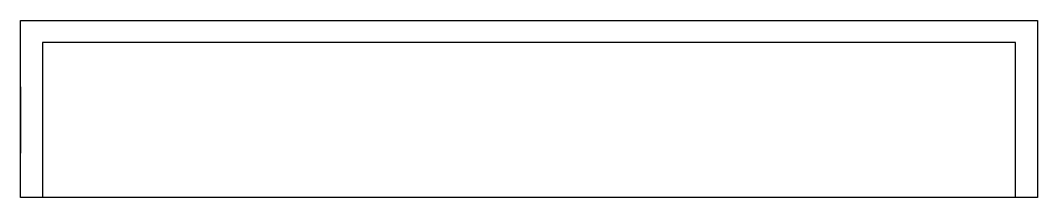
# Model space of a CAD drawing. Header units: millimetres. Extents: x 2635.3 to 2681.3, y 2085.7 to 2093.7.
import ezdxf

# ---------------------------------------------------------------- set-up
doc = ezdxf.new("R2010")
doc.units = ezdxf.units.MM

msp = doc.modelspace()

# ---------------------------------------------------------------- linework, layer by layer
for points in [[(2635.304, 2093.723), (2681.304, 2093.723), (2681.304, 2085.723), (2635.304, 2085.723), (2635.304, 2093.723)], [(2680.304, 2085.723), (2680.304, 2092.723), (2636.304, 2092.723), (2636.304, 2085.723)]]:
    msp.add_lwpolyline(points)
at = {"extrusion": (1, -1.89327e-29, -1.7053e-13)}
msp.add_circle((2089.223, 3.5, 2635.304), 1.5, dxfattribs=at)

doc.saveas('drawing.dxf')
